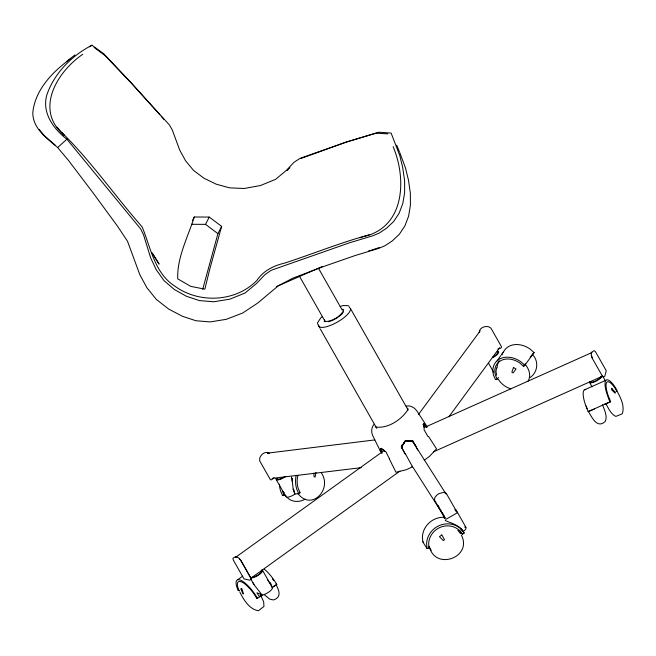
<?xml version="1.0" encoding="UTF-8"?>
<svg xmlns="http://www.w3.org/2000/svg" width="656" height="656" viewBox="0 0 656 656"><rect width="100%" height="100%" fill="white"/><g stroke="black" fill="none" stroke-linecap="round" stroke-linejoin="round"><path stroke-width="0.98" d="M616.771 391.066L614.533 387.483A18.286 5.109 65.9 0 0 606.587 382.604A18.286 5.109 65.9 0 0 608.834 397.405C612.163 403.998 609.736 402.71 608.153 397.274A20.377 5.691 65.9 0 1 605.644 380.775A20.377 5.691 65.9 0 1 614.492 386.22L616.87 390L616.771 391.066L616.033 391.402M479.241 332.559C479.085 328.008 484.694 325.72 488.556 326.721L490.909 328.107L501.643 347.016L500.848 348.098L497.937 349M496.518 367.901L496.01 371.476L496.576 375.281M315.971 472.328L315.101 477.084L313.986 476.609L313.863 473.14M381.431 448.884L381.103 450.311L380.201 450.754L373.198 436.601C370.993 432.755 371.05 427.556 374.182 424.211M202.704 289.288L217.931 233.651L221.646 226.377L209.248 217.07L194.258 216.997L192.405 220.646M380.201 450.754L381.357 448.319L380.841 450.442L382.128 453.05M221.646 226.377L209.674 269.46L204.861 289.157L190.724 286.369L177.727 278.849C176.923 257.439 187.919 237.103 194.258 216.997M401.48 446.834L405.383 441.012L412.69 440.643L405.252 440.816L402.021 445.973M501.963 355.003L502.791 353.199M292.109 481.283L292.01 478.216L293.15 489.212L294.839 494.091L294.126 494.657A7.282 2.271 -29.6 0 1 285.983 495.657M528.047 381.136C531.442 375.675 528.99 368.639 525.03 364.162M191.544 224.295L205.533 224.36L209.248 217.07M497.051 361.013L500.848 355.552M405.285 440.873L401.439 446.933L405.17 453.968L401.374 447.097L405.351 440.971L412.599 440.635L416.568 447.408L412.411 440.619L405.383 441.012M343.26 312.01L341.784 314.208L338.34 316.996M418.323 414.649L480.192 330.903M448.934 416.716L499.642 347.655M501.414 354.461L503.136 352.124M495.313 379.496L497.092 379.209L495.411 375.216A18.286 14.211 36.4 0 1 501.348 360.365A18.286 14.211 36.4 0 1 520.151 363.268L523.611 366.392L524.784 365.253L521.102 361.956A20.377 15.834 36.4 0 0 500.159 358.717A20.377 15.834 36.4 0 0 493.542 375.273L495.411 379.357M497.092 379.209L498.421 377.413M523.611 366.392L525.399 363.973M530.212 357.299L532.787 353.969M524.784 365.253L534.107 352.616L530.433 349.32A20.377 15.834 36.4 0 0 503.398 352.215M287.156 170.552L289.919 167.731M70.791 58.614C52.874 71.414 35.014 89.749 32.8 112.717C32.734 128.486 46.855 138.301 57.646 147.534L66.887 139.203L140.728 229.01L143.566 234.873L150.601 257.726L156.226 269.739L163.984 280.588L174.373 289.534L186.501 296.299L199.465 300.604L213.782 301.768L229.944 299.136L245.114 292.986L256.439 283.581L264.827 274.749L271.166 270.313L349.369 242.843L372.985 235.717L379.176 233.101L386.532 228.247L393.641 221.515L399.11 213.241L402.809 203.565L404.629 192.593L404.588 180.556L402.727 167.674L399.848 155.775L391.115 133.061L378.947 132.217L347.483 141.63L301.071 158.449M532.943 353.756L534.107 352.616M530.228 377.487C537.879 372.157 539.06 360.915 532.278 354.347M272.076 478.413L361.218 467.671M274.044 477.642L271.855 479.675L270.477 479.848L259.735 460.938L259.71 458.216C260.727 454.395 265.524 450.746 269.296 453.189M322.252 316.684L320.809 317.848L317.734 322.432L317.455 323.252L318.923 326.549M82.787 54.276C56.81 71.955 34.071 110.192 64.362 135.464L57.031 127.075M66.354 61.648L74.932 54.965M445.334 520.118L445.342 520.561C452.189 523.627 460.635 525.358 464.145 533.049L462.472 534.304L459.766 530.778A18.286 17.368 -32.5 0 0 440.233 527.326A18.286 17.368 -32.5 0 0 428.647 543.824L429.114 548.293L427.072 548.596L422.874 542.012L422.398 537.28A20.377 19.352 -32.5 0 1 444.776 517.297M460.865 533.082L461.43 532.664L459.946 530.737M235.922 557.092L384.154 450.516M237.833 579.633L242.687 576.14M251.084 578.075L399.955 471.082M267.574 579.781L269.755 583.012L270.42 582.676L272.453 587.997A7.282 2.271 -29.6 0 1 262.703 595L257.521 598.313L254.93 594.197A20.377 6.273 54.3 0 0 240.645 580.216A20.377 6.273 54.3 0 0 236.668 586.513L237.989 590.105L238.423 589.793M237.989 590.105L239.506 590.72M239.186 590.949L237.931 587.555A18.286 5.625 54.3 0 1 241.506 581.897A18.286 5.625 54.3 0 1 254.323 594.443L256.767 598.338L257.423 597.87M273.314 586.448L274.7 585.447M272.232 587.743L276.807 584.455L274.216 580.33A20.377 6.273 54.3 0 0 264.352 569.195M251.453 579.018L249.805 580.207L243.999 578.887L233.257 559.986L232.946 558.346L233.569 557.772L236.127 556.518L238.981 558.158L240.711 560.109L251.305 578.764M283.638 494.87L282.547 495.6L280.653 491.172A20.377 15.482 83 0 1 279.44 484.21M297.898 475.452A18.286 13.891 83 0 0 298.234 488.515L300.038 492.689L298.66 493.624L294.839 494.091M305.237 499.109C299.767 502.471 291.6 502.463 287.107 497.346M406.203 406.064C410.558 405.105 414.83 407.729 417.15 411.304L425.719 424.547L424.883 425.113L422.997 424.342M89.577 46.814L92.004 45.215L103.648 53.677L130.847 82.435L159.81 114.751M463.152 531.491L463.931 530.975A7.282 2.271 -29.6 0 0 464.571 527.03M445.998 519.29L457.339 512.771L446.269 493.345L443.776 492.336L438.675 493.738L436.617 495.362L434.887 497.445L434.469 500.069L445.063 518.716M332.453 320.423L337.651 317.553M425.719 424.547L423.243 424.211L425.129 424.949L426.712 427.384M92.004 45.215C71.824 55.563 54.44 73.013 46.929 94.661C41.566 112.488 53.366 128.879 66.887 139.203M424.53 427.433L592.024 352.51M433.403 451.869L602.29 376.282M603.085 377.003L604.799 376.232L606.267 370.738L595.525 351.829L594.328 350.698L593.59 350.911L591.261 352.461L591.351 355.691L592.188 358.16L602.782 376.806M584.734 389.746L605.742 380.349M585.783 389.631A20.377 5.691 65.9 0 0 586.275 407.064L588.211 411.615L610.088 401.825M588.211 411.615L594.459 409M605.029 403.752L605.201 404.145L610.67 401.702M276.381 286.639L322.145 266.549M363.596 236.595C404.891 227.304 406.802 179.047 393.141 146.682M411.943 466.457L412.329 466.293L443.932 515.928M379.529 247.484L371.46 250.141M427.991 436.617L424.153 429.91L423.85 423.883M360.07 237.8L362.76 236.849M340.169 306.524L343.022 305.573L348.074 305.655L349.222 306.352M328.402 321.784L331.641 320.702M369.599 234.717C340.808 242.499 313.092 253.806 284.753 263.072C273.741 265.614 263.474 270.674 256.996 280.284C236.062 302.022 199.391 303.859 175.16 286.377C154.357 273.109 150.839 247.747 142.122 226.861C114.874 195.906 91.34 161.45 61.853 132.578M368.795 250.682L370.558 250.379M422.874 542.012L423.415 541.93M374.838 439.914L267.435 453.157L268.698 453.722M299.489 492.754L300.038 492.689M282.547 495.6L285.647 495.223M235.717 557.239L236.562 557.157M424.194 460.291L429.459 456.387L436.568 448.893L428.507 436.42M276.807 584.455L275.823 584.119M257.521 598.313L256.767 598.338M324.138 321.604C331.698 321.776 339.431 317.143 343.523 310.887L342.801 309.165L343.022 309.566M387.819 133.857L376.036 133.176L345.392 142.409L300.169 158.293L294.142 162.18L286.377 170.38L275.586 179.342L260.489 185.525L244.114 188.493L229.526 187.837L216.316 184.213L204.057 178.301L193.545 170.404L185.591 160.81L179.736 150.158L172.274 129.937L169.379 124.911L132.02 83.878L105.214 55.727L94.046 47.421M293.15 489.212L293.667 489.261L294.733 493.64M410.836 441.357L413.214 442.07L412.321 440.684M511.057 388.828C505.661 387.466 501.053 383.776 498.175 379.053M375.224 426.892C387.466 429.114 401.292 419.938 407.819 409.803L407.794 408.139M380.783 448.671L385.974 451.886L389.484 458.847M385.138 451.336L380.972 448.556L380.406 450.647L381.694 453.255M382.177 448.876L383.817 449.983M205.533 224.36L217.931 233.651M55.17 145.14L44.223 135.513L39.286 129.568M264.343 594.746L269.665 599.108L273.429 599.961C281.916 597.181 279.079 590.646 276.176 584.865M284.204 492.836L282.293 490.975L284.015 494.985M262.097 595.025L253.97 584.635L250.641 578.772M161.163 116.284L163.869 119.351M239.219 558.707L240.85 560.552L250.74 577.977M57.646 147.534L68.56 160.523L93.136 192.938L117.432 226.082L127.51 241.228L139.826 274.725L146.928 287.779L156.431 299.513L168.781 309.124L182.45 316.29L195.906 320.735L210.174 321.924L226.295 319.324L242.663 313.019L257.66 303.097L278.316 285.778L292.97 278.111L324.253 266.287L355.085 255.553L378.594 248.427L384.883 245.795L392.272 240.932L399.397 234.192L404.875 225.91L408.59 216.218L410.41 205.221L410.361 193.159L408.491 180.244L405.597 168.289L399.799 152.643M464.145 533.049L460.832 528.654L463.448 532.032M457.839 530.228L460.405 533.574M428.688 546.932L431.246 550.277M297.816 493.328C311.141 511.491 332.535 489.597 321.489 473.074M427.105 427.113L425.531 424.678L423.653 423.989L423.907 426.949M461.43 532.664L462.472 534.304M413.305 442.579L446.039 494.001M616.837 390.845C620.609 397.454 625.053 406.277 622.216 413.862L615.812 416.429C610.834 414.043 608.53 408.426 605.996 403.85M152.561 253.618L159.096 264.114L151.962 252.65M416.749 448.286L417.774 450.024M603.356 377.241L605.25 380.578M589.662 382.604L592.048 386.794M488.605 363.358L493.542 372.059M350.591 308.755L408.122 410.025M456.412 510.581L465.817 527.137M318.496 268.312L342.235 310.091M438.151 505.514L439.143 507.26M440.135 509.007L441.127 510.753M442.119 512.5L445.096 517.74M299.431 276.184L325.155 321.473L324.49 319.898M320.292 328.959L376.815 428.45M276.488 480.012L285.868 496.535M262.646 570.499L272.068 587.268M401.956 444.891L402.62 446.08L402.013 448.507L401.275 447.023M405.326 453.69L412.526 466.826L406.285 469.729L395.962 472.263L389.352 458.962M588.268 411.345C591.778 416.904 596.968 429.204 605.217 421.472C607.735 416.117 604.332 409.902 602.528 404.752M260.67 595.131L263.687 601.929L263.942 606.464L258.439 610.736C249.436 609.473 243.704 599.756 239.916 592.237M252.847 582.421L253.97 584.635M298.66 493.624L296.758 489.196A20.377 15.482 83 0 1 296.225 475.297M318.578 325.22L319.759 328.008M396.708 145.189L399.414 151.725M461.398 535.124C472.845 557.461 435.018 571.007 429.393 546.579M591.687 356.183L592.483 358.512M586.226 406.023L587.12 408.655M291.379 477.002L291.772 478.724M427.072 548.596L426.589 543.865A20.377 19.352 -32.5 0 1 439.495 525.481A20.377 19.352 -32.5 0 1 461.258 529.326M349.23 307.369A18.122 5.658 -29.6 0 1 340.735 319.989A18.122 5.658 -29.6 0 1 319.767 327.016M602.216 375.88A7.282 2.271 -29.6 0 1 595.049 381.685A7.282 2.271 -29.6 0 1 589.457 381.595M601.035 376.413A5.937 1.853 -29.6 0 1 595.878 380.816A5.937 1.853 -29.6 0 1 590.646 381.603M285.836 476.338A7.282 2.271 -29.6 0 1 278.693 479.798A7.282 2.271 -29.6 0 1 276.168 478.38M283.958 477.092A5.937 1.853 -29.6 0 1 277.193 478.519M454.756 509.745A7.282 2.271 -29.6 0 1 455.977 511.664M445.039 517.953A7.282 2.271 -29.6 0 1 443.817 516.026M272.502 579.027A18.286 5.625 54.3 0 1 273.609 580.585M261.834 569.818A7.282 2.271 -29.6 0 1 259.317 574.566A7.282 2.271 -29.6 0 1 250.576 577.903M261.293 570.827A5.937 1.853 -29.6 0 1 258.743 574.443A5.937 1.853 -29.6 0 1 252.437 577.198M497.133 367.967A18.286 14.211 36.4 0 1 499.347 360.775M497.609 351.157A7.282 2.271 -29.6 0 1 492.894 357.536M497.264 352.083A5.937 1.853 -29.6 0 1 492.787 357.11M611.777 388.368L611.638 389.853L615.172 393.182L615.246 392.411L611.777 388.368M513.509 367.516L511.852 372.157L513.148 372.92L516.026 368.992L513.509 367.516M441.8 534.952L439.471 536.706L443.308 540.601L444.514 539.691L441.8 534.952M261.752 594.68L259.251 596.517L256.898 592.778L261.752 594.68M241.81 588.793L240.752 588.834L242.974 593.869L243.524 593.852L241.81 588.793"/></g></svg>
